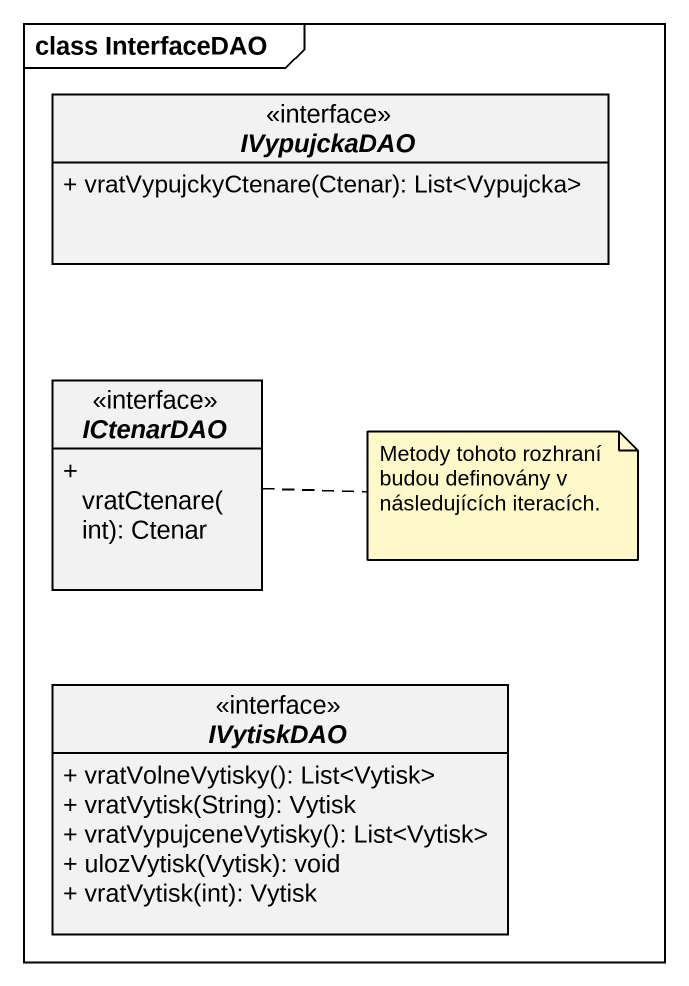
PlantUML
@startuml
mainframe class InterfaceDAO
hide circle
hide empty members
skinparam classAttributeIconSize 0
interface IVypujckaDAO <<interface>> {
  + vratVypujckyCtenare(Ctenar): List<Vypujcka>
}
interface ICtenarDAO <<interface>> {
  + vratCtenare(int): Ctenar
}
interface IVytiskDAO <<interface>> {
  + vratVolneVytisky(): List<Vytisk>
  + vratVytisk(String): Vytisk
  + vratVypujceneVytisky(): List<Vytisk>
  + ulozVytisk(Vytisk): void
  + vratVytisk(int): Vytisk
}
note right of ICtenarDAO : Metody tohoto rozhraní budou definovány v následujících iteracích.
@enduml
